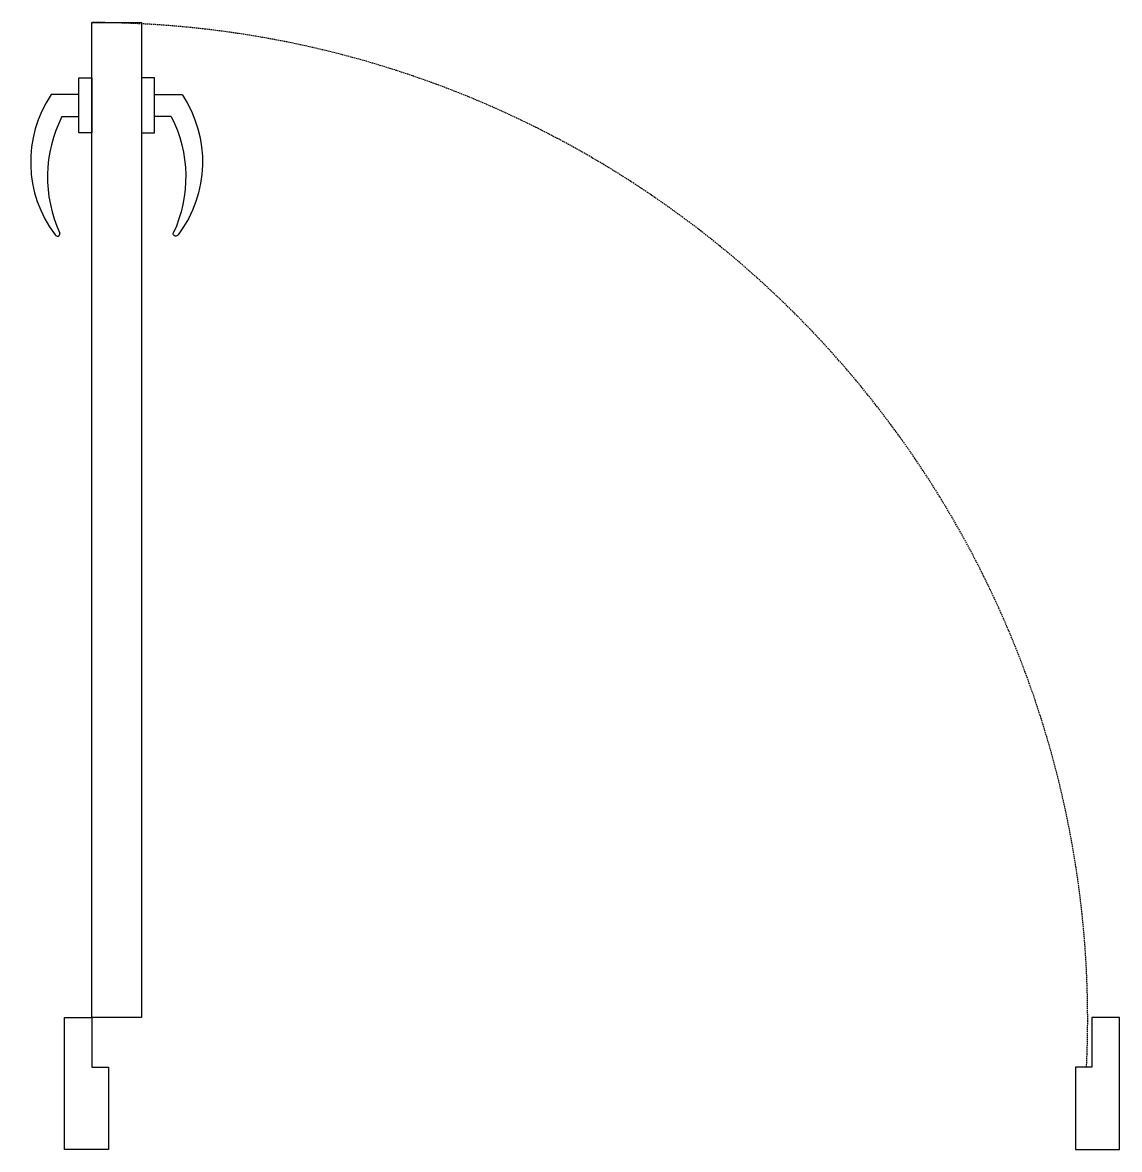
# Model space of a CAD drawing. Header units: millimetres. Extents: x 1216 to 2215, y 1339 to 2364.
import ezdxf

# ---------------------------------------------------------------- set-up
doc = ezdxf.new("R2010")
doc.units = ezdxf.units.MM
doc.linetypes.add('KP12.00 Level 23 Keyplan$0$M-HIDDEN', pattern=[1.875, 1.25, -0.625])

# ---------------------------------------------------------------- blocks, each defined once
blk = doc.blocks.new('KP12.00 Level 23 Keyplan$0$A$C047F5EA9')
at = {"color": 0, "linetype": 'ByBlock'}
blk.add_lwpolyline([(5, 0), (5, -45), (-10, -45), (-10, -120), (30, -120), (30, -105), (30, -100), (30, -50), (30, -45), (30, 0)], close=True, dxfattribs=at)
blk = doc.blocks.new('KP12.00 Level 23 Keyplan$0$lockset')
at = {"color": 0, "linetype": 'ByBlock', "lineweight": -3}
blk.add_lwpolyline([(-25, 0), (25, 0), (25, -12), (-25, -12)], close=True, dxfattribs=at)
blk.add_lwpolyline([(10, -27.2), (10, -12), (-10, -12), (-10, -37)], dxfattribs=at)
for centre, radius, start, end in [((65, 80.9), 121.3, 243.0525, 294.9329), ((116.5, -31.4), 2.36, 299.6998, 98.1326), ((51.4, 54.5), 110.2, 236.1493, 306.9904)]:
    blk.add_arc(centre, radius, start, end, dxfattribs=at)
blk = doc.blocks.new('A$C1B795A82')
at = {"linetype": 'ByBlock'}
for points in [[(100.6, 120), (55.6, 120), (55.6, 1025), (100.6, 1025)], [(55.6, 120), (55.6, 75), (70.6, 75), (70.6, 0), (30.6, 0), (30.6, 15), (30.6, 20), (30.6, 70), (30.6, 75), (30.6, 120)]]:
    blk.add_lwpolyline(points, close=True, dxfattribs=at)
at = {"linetype": 'KP12.00 Level 23 Keyplan$0$M-HIDDEN'}
blk.add_arc((54.9, 118.2), 906.8, 357.2696, 89.9511, dxfattribs=at)
at = {"linetype": 'ByBlock', "rotation": 270}
blk.add_blockref('KP12.00 Level 23 Keyplan$0$lockset', (55.6, 949.6), dxfattribs=at)
at = {"linetype": 'ByBlock', "extrusion": (0, 0, -1), "zscale": -1, "rotation": 270}
blk.add_blockref('KP12.00 Level 23 Keyplan$0$lockset', (-100.6, 949.6), dxfattribs=at)
at = {"extrusion": (0, 0, -1), "xscale": -1, "zscale": -1}
blk.add_blockref('KP12.00 Level 23 Keyplan$0$A$C047F5EA9', (-960.6, 120), dxfattribs=at)

msp = doc.modelspace()

# ---------------------------------------------------------------- block references
msp.add_blockref('A$C1B795A82', (1224, 1338.7))

doc.saveas('drawing.dxf')
